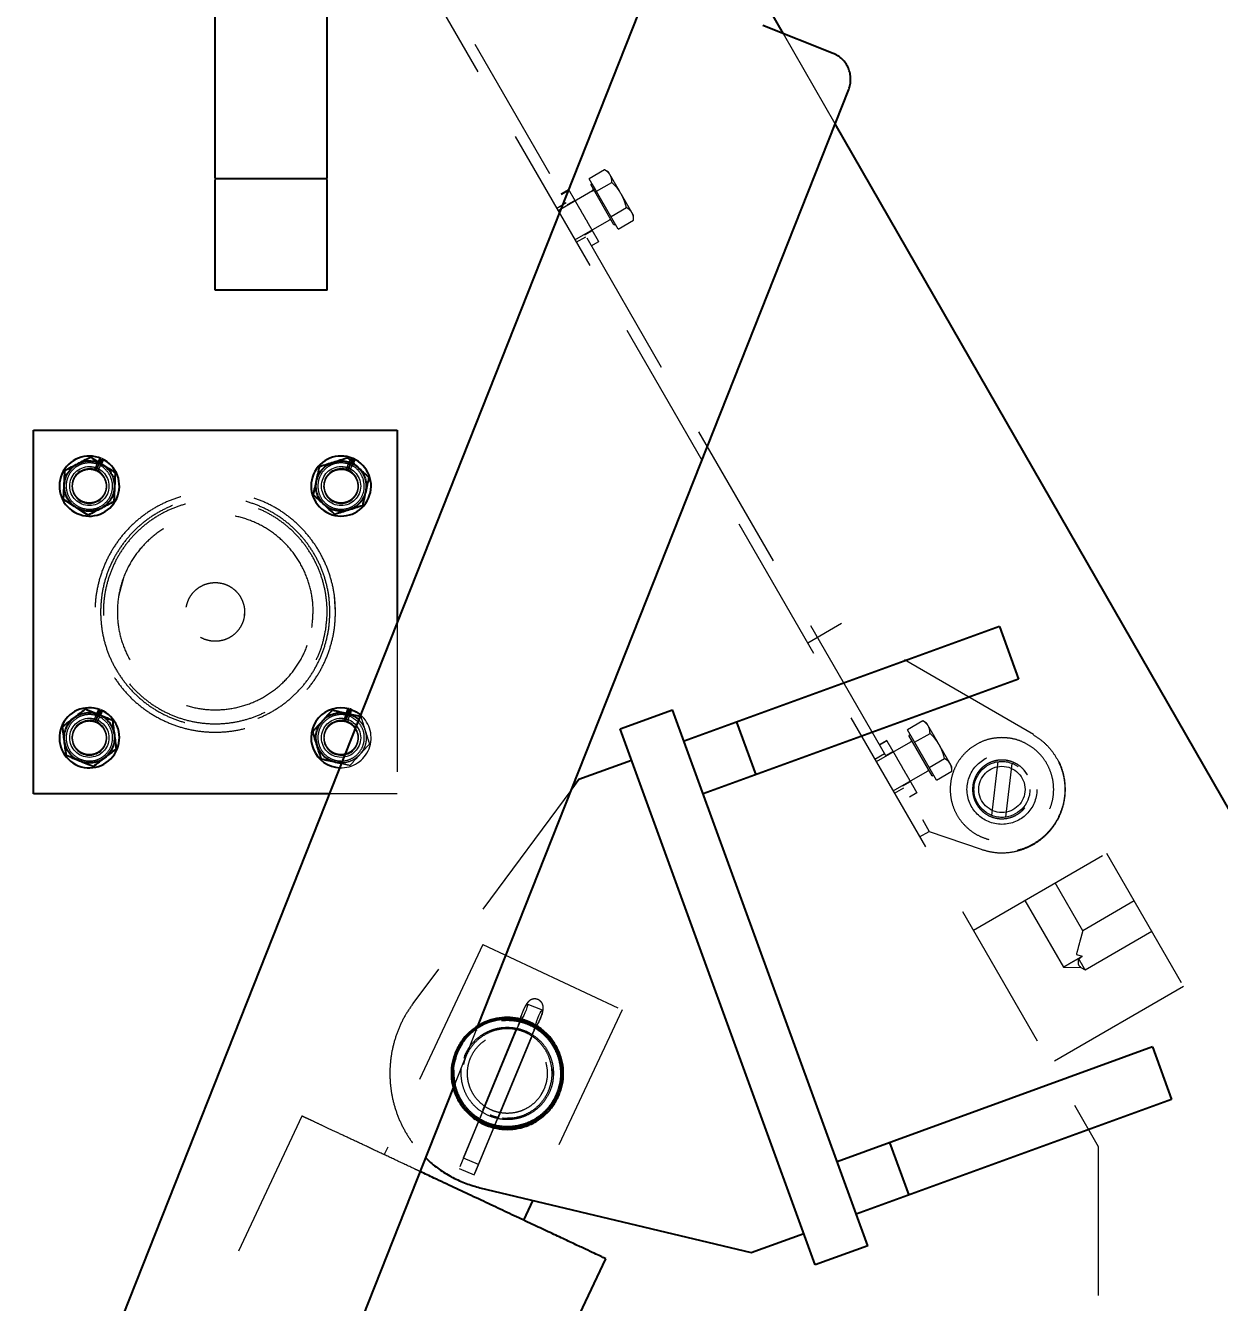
# Model space of a CAD drawing. Header units: millimetres. Extents: x 861 to 27901, y 673 to 17923.
# Drawn here: x 11400 to 11738.5, y 6204.1 to 6566.1 of the extents above; entities that cross this region are included whole.
import ezdxf

# ---------------------------------------------------------------- set-up
doc = ezdxf.new("R2010")
doc.units = ezdxf.units.MM
doc.header["$LTSCALE"] = 33.3
doc.linetypes.add('HIDDEN', pattern=[1.905, 1.27, -0.635])
doc.layers.add('CAPA_1', color=7, linetype='Continuous')
doc.styles.add('SLDTEXTSTYLE0', font='TXT', dxfattribs={"width": 0.75})
doc.dimstyles.new('SLDDIMSTYLE0', dxfattribs={"dimtxt": 66.6, "dimasz": 66.6, "dimexe": 0, "dimexo": 0.0625, "dimgap": 16.65, "dimtad": 2, "dimdec": 0, "dimlfac": 1.261261, "dimrnd": 1e-09, "dimzin": 12, "dimdsep": 46, "dimtxsty": 'SLDTEXTSTYLE0', "dimsah": 1, "dimcen": 0.09, "dimadec": 0, "dimazin": 3, "dimtfac": 1, "dimtdec": 0, "dimtofl": 0, "dimtmove": 0, "dimatfit": 3, "dimfxl": 1, "dimfrac": 2, "dimtolj": 1, "dimtzin": 12, "dimarcsym": 0})

# ---------------------------------------------------------------- blocks, each defined once
blk = doc.blocks.new('_D_13')
at = {"layer": 'CAPA_1', "transparency": 16777216}
for p, q in [((9823.17, 6912.25), (14695.32, 6912.25)), ((14662.02, 6912.25), (14662.02, 5357.98)), ((14240.18, 5357.98), (14695.32, 5357.98))]:
    blk.add_line(p, q, dxfattribs=at)
for points in [[(14662.02, 6912.25), (14651.77, 6845.65), (14672.27, 6845.65)], [(14662.02, 5357.98), (14672.27, 5424.58), (14651.77, 5424.58)]]:
    blk.add_solid(points, dxfattribs=at)
at = {"layer": 'CAPA_1', "transparency": 16777216, "insert": (14576.17, 6036.69), "char_height": 66.6, "attachment_point": 1, "rotation": 90, "style": 'SLDTEXTSTYLE0'}
blk.add_mtext('1960', dxfattribs=at)

msp = doc.modelspace()

# ---------------------------------------------------------------- linework, layer by layer
at = {"color": 1, "linetype": 'HIDDEN', "lineweight": 18}
for p, q in [((11411.95, 6754.41), (11704.14, 6248.31)), ((11463.96, 6670.66), (11656.23, 6337.64)), ((11629.56, 6538.23), (11614.91, 6563.75)), ((11564.19, 6525.18), (11559.83, 6522.66)), ((11565.3, 6524.55), (11564.19, 6525.19)), ((11554.01, 6519.62), (11551.88, 6518.39)), ((11551.92, 6518.32), (11554.02, 6519.59)), ((11554.06, 6519.52), (11551.97, 6518.23)), ((11568.07, 6508.39), (11559.83, 6522.66)), ((11560.66, 6521.23), (11560.25, 6520.99)), ((11566.83, 6509.59), (11560.25, 6520.99)), ((11561.89, 6519.1), (11566.25, 6521.62)), ((11560.75, 6519.17), (11551.01, 6513.55)), ((11551.97, 6518.22), (11554.15, 6519.36)), ((11555.8, 6516.52), (11553.61, 6515.26)), ((11553.63, 6515.23), (11555.8, 6516.52)), ((11555.82, 6516.47), (11553.68, 6515.14)), ((11553.3, 6515.79), (11550.61, 6514.24)), ((11566.01, 6511.96), (11570.37, 6514.48)), ((11572.43, 6510.91), (11572.43, 6512.19)), ((11555.77, 6505.31), (11565.5, 6510.93)), ((11566.83, 6509.59), (11567.24, 6509.83)), ((11568.07, 6508.39), (11572.43, 6510.91)), ((11556.16, 6504.63), (11558.85, 6506.18)), ((11558.55, 6506.71), (11560.73, 6507.97)), ((11560.39, 6503.65), (11562.52, 6504.88)), ((11421.09, 6443.5), (11419.54, 6440.25)), ((11492.37, 6443.53), (11490.86, 6440.26)), ((11419.97, 6440.1), (11420.96, 6442.18)), ((11420.14, 6440.03), (11421.11, 6442.08)), ((11421.49, 6441.84), (11420.54, 6439.83)), ((11491.28, 6440.12), (11492.4, 6442.53)), ((11491.45, 6440.05), (11492.54, 6442.4)), ((11492.89, 6442.08), (11491.85, 6439.85)), ((11416.7, 6430.98), (11418.36, 6430.8)), ((11489.38, 6430.81), (11490.61, 6430.95)), ((11427.8, 6409.5), (11426.41, 6404.24)), ((11487.9, 6399.84), (11487.61, 6404.29)), ((11462.13, 6400.15), (11462.03, 6398.52)), ((11505.35, 6396.8), (11505.35, 6348.3)), ((11631.38, 6396.54), (11621.77, 6390.99)), ((11685.82, 6365.11), (11631.38, 6396.54)), ((11420.76, 6372.25), (11419.59, 6369.51)), ((11491.35, 6372.46), (11490.25, 6369.04)), ((11490.69, 6368.95), (11491.37, 6371.05)), ((11490.87, 6368.9), (11491.55, 6371.01)), ((11418.4, 6369.66), (11420.19, 6369.3)), ((11419.59, 6369.51), (11419.35, 6368.94)), ((11419.78, 6368.81), (11420.65, 6370.84)), ((11419.95, 6368.75), (11420.85, 6370.86)), ((11421.23, 6370.6), (11420.36, 6368.57)), ((11489.76, 6369.66), (11491.32, 6369.35)), ((11491.99, 6370.91), (11491.29, 6368.75)), ((11654.38, 6368.97), (11650.02, 6366.46)), ((11655.48, 6368.34), (11654.37, 6368.98)), ((11658.26, 6352.18), (11650.02, 6366.46)), ((11650.85, 6365.02), (11650.43, 6364.78)), ((11657.01, 6353.38), (11650.43, 6364.78)), ((11652.08, 6362.89), (11656.44, 6365.41)), ((11650.93, 6362.96), (11641.2, 6357.34)), ((11644.19, 6363.41), (11642.07, 6362.18)), ((11644.2, 6363.4), (11642.07, 6362.18)), ((11642.07, 6362.18), (11644.2, 6363.4)), ((11642.08, 6362.16), (11644.23, 6363.35)), ((11645.99, 6360.3), (11643.8, 6359.05)), ((11643.8, 6359.05), (11646, 6360.28)), ((11643.81, 6359.03), (11646.03, 6360.23)), ((11645.98, 6360.31), (11644.49, 6359.45)), ((11417.51, 6359.44), (11419.17, 6359.55)), ((11488.05, 6359.66), (11489.7, 6359.41)), ((11643.55, 6359.61), (11640.8, 6358.03)), ((11656.2, 6355.75), (11660.56, 6358.27)), ((11675.7, 6357.47), (11673.9, 6342.17)), ((11677.76, 6357.41), (11678.16, 6357.35)), ((11677.98, 6341.69), (11679.77, 6356.9)), ((11645.95, 6349.1), (11655.69, 6354.72)), ((11657.01, 6353.38), (11657.43, 6353.62)), ((11658.26, 6352.18), (11662.62, 6354.7)), ((11662.62, 6354.7), (11662.62, 6355.98)), ((11684.04, 6353.7), (11683.09, 6355.02)), ((11554.87, 6349.57), (11509.86, 6288.83)), ((11646.35, 6348.42), (11649.04, 6349.97)), ((11648.73, 6350.5), (11650.92, 6351.76)), ((11505.35, 6348.3), (11486.15, 6348.3)), ((11650.58, 6347.44), (11652.71, 6348.67)), ((11677.97, 6341.6), (11677.98, 6341.69)), ((11653.49, 6336.06), (11656.23, 6337.64)), ((11656.23, 6337.64), (11670.94, 6332.54)), ((11668.75, 6309.62), (11706.51, 6331.42)), ((11706.51, 6331.42), (11728.32, 6293.66)), ((11699.73, 6309.47), (11691.92, 6323)), ((11683.34, 6318.05), (11694.24, 6299.16)), ((11714.32, 6317.9), (11699.73, 6309.47)), ((11700.4, 6298.41), (11719.28, 6309.31)), ((11529.69, 6305.55), (11501.71, 6245.99)), ((11529.69, 6305.55), (11569.16, 6287)), ((11697.92, 6302.7), (11699.6, 6302.25)), ((11698.59, 6301.54), (11699.6, 6302.25)), ((11694.24, 6299.16), (11699.2, 6299.08)), ((11699.2, 6299.08), (11700.4, 6298.41)), ((11728.32, 6293.66), (11690.55, 6271.86)), ((11546.54, 6286.91), (11542.27, 6288.68)), ((11540.42, 6284.9), (11540.36, 6284.67)), ((11569.16, 6287), (11543.81, 6233.04)), ((11521.36, 6264.93), (11528.3, 6282.45)), ((11539.34, 6281.61), (11522.94, 6242.06)), ((11539.32, 6281.62), (11524.13, 6245)), ((11527.81, 6281.23), (11528.07, 6281.39)), ((11539.07, 6281.45), (11529.55, 6258.47)), ((11542.18, 6280.85), (11541.89, 6280.95)), ((11542.66, 6280.56), (11542.18, 6280.85)), ((11543.61, 6279.84), (11527.21, 6240.29)), ((11527.24, 6240.28), (11543.64, 6279.83)), ((11534.16, 6256.56), (11543.69, 6279.54)), ((11522.39, 6274.91), (11521.51, 6272.02)), ((11524.68, 6274.31), (11524.32, 6273.27)), ((11549.67, 6268.7), (11549.58, 6270.33)), ((11547.07, 6264.67), (11546.02, 6262.72)), ((11478.39, 6256.94), (11297.77, 5872.48)), ((11538, 6256.46), (11536.69, 6256.32)), ((11704.14, 6248.31), (11704.14, 6196.09)), ((11524.15, 6244.99), (11524.13, 6245)), ((11528.43, 6243.22), (11524.15, 6244.99)), ((11522.94, 6242.06), (11527.24, 6240.28))]:
    msp.add_line(p, q, dxfattribs=at)
at = {"color": 7, "linetype": 'Continuous', "lineweight": 25}
for p, q in [((11596.3, 6626.54), (11245.93, 5741.55)), ((11453.81, 6538.59), (11453.81, 6590.12)), ((11485.53, 6538.59), (11485.53, 6590.12)), ((11614.91, 6563.75), (11601.8, 6586.58)), ((11628.94, 6558.19), (11609.03, 6566.07)), ((11528.3, 6282.45), (11633.39, 6547.9)), ((11774.13, 6286.46), (11629.56, 6538.23)), ((11453.81, 6522.73), (11485.53, 6522.73)), ((11453.81, 6498.95), (11453.81, 6522.45)), ((11485.53, 6498.95), (11485.53, 6522.45)), ((11485.53, 6491.02), (11453.81, 6491.02)), ((11402.28, 6451.37), (11505.35, 6451.37)), ((11402.28, 6348.3), (11402.28, 6451.37)), ((11505.35, 6451.37), (11505.35, 6396.8)), ((11420.96, 6442.18), (11421.51, 6443.33)), ((11421.11, 6442.08), (11421.68, 6443.26)), ((11422.07, 6443.06), (11421.49, 6441.84)), ((11492.4, 6442.53), (11492.79, 6443.36)), ((11492.54, 6442.4), (11492.96, 6443.29)), ((11493.36, 6443.1), (11492.89, 6442.08)), ((11676.12, 6395.72), (11586.72, 6363.18)), ((11676.12, 6395.72), (11681.54, 6380.82)), ((11681.54, 6380.82), (11592.14, 6348.28)), ((11420.65, 6370.84), (11421.18, 6372.11)), ((11420.85, 6370.86), (11421.36, 6372.04)), ((11421.76, 6371.86), (11421.23, 6370.6)), ((11491.37, 6371.05), (11491.79, 6372.36)), ((11491.55, 6371.01), (11491.96, 6372.3)), ((11492.39, 6372.16), (11491.99, 6370.91)), ((11568.56, 6366.69), (11583.46, 6372.12)), ((11638.78, 6220.13), (11583.46, 6372.12)), ((11601.62, 6368.6), (11607.04, 6353.7)), ((11623.88, 6214.71), (11568.56, 6366.69)), ((11489.61, 6357.05), (11487.94, 6357.19)), ((11489.53, 6356.84), (11487.94, 6357.19)), ((11571.81, 6357.75), (11556.91, 6352.33)), ((11556.91, 6352.33), (11554.87, 6349.57)), ((11486.15, 6348.3), (11402.28, 6348.3)), ((11719.51, 6276.51), (11630.1, 6243.97)), ((11719.51, 6276.51), (11724.93, 6261.61)), ((11304.91, 5718.2), (11521.36, 6264.93)), ((11724.93, 6261.61), (11635.53, 6229.07)), ((11645, 6249.39), (11650.43, 6234.49)), ((11528.86, 6236.62), (11605.72, 6218.22)), ((11543.81, 6233.04), (11541.18, 6227.44)), ((11605.72, 6218.22), (11620.63, 6223.65)), ((11638.78, 6220.13), (11623.88, 6214.71)), ((11340.31, 5739.28), (11564.5, 6216.49))]:
    msp.add_line(p, q, dxfattribs=at)
at = {"color": 7, "linetype": 'Continuous', "lineweight": 25, "flags": 128}
msp.add_lwpolyline([(11492.39, 6372.16), (11493.79, 6371.5), (11495, 6370.65)], dxfattribs=at)
at = {"color": 1, "linetype": 'HIDDEN', "lineweight": 18, "flags": 128}
for points in [[(11540.49, 6285.01), (11540.69, 6285.68), (11540.97, 6286.46), (11541.31, 6287.24), (11541.66, 6287.93), (11541.97, 6288.43), (11542.2, 6288.67), (11542.31, 6288.62), (11542.31, 6288.28), (11542.17, 6287.71), (11541.93, 6286.98), (11541.62, 6286.19), (11541.27, 6285.44), (11540.93, 6284.83)], [(11544.77, 6283.24), (11544.96, 6283.91), (11545.24, 6284.68), (11545.58, 6285.47), (11545.93, 6286.16), (11546.24, 6286.65), (11546.47, 6286.89), (11546.59, 6286.84), (11546.58, 6286.51), (11546.45, 6285.94), (11546.2, 6285.21), (11545.89, 6284.42), (11545.54, 6283.67), (11545.2, 6283.06)]]:
    msp.add_lwpolyline(points, dxfattribs=at)
at = {"color": 1, "linetype": 'HIDDEN', "lineweight": 18}
for centre, radius in [((11418.13, 6435.52), 5.55), ((11489.49, 6435.52), 5.55), ((11418.13, 6364.16), 5.55), ((11489.49, 6364.16), 5.55), ((11676.83, 6349.53), 9.91), ((11676.83, 6349.53), 7.93), ((11676.83, 6349.53), 6.56)]:
    msp.add_circle(centre, radius, dxfattribs=at)
for centre, radius, start, end in [((11560.51, 6519.58), 0.476, 300, 30), ((11565.74, 6510.52), 0.476, 30, 120), ((11418.13, 6435.52), 4.94, 68.1963, 66.0377), ((11489.49, 6435.52), 4.94, 68.7537, 66.595), ((11418.13, 6364.16), 4.94, 70.531, 68.3724), ((11489.49, 6364.16), 4.94, 75.8977, 73.739), ((11489.49, 6364.16), 8.51, 267.2988, 49.6863), ((11650.7, 6363.38), 0.476, 300, 30), ((11655.93, 6354.31), 0.476, 30, 120), ((11517.61, 6290.88), 23.62, 336.8974, 345.6262), ((11561.25, 6272.78), 23.62, 149.3285, 158.0573), ((11521.89, 6289.11), 23.62, 336.8974, 345.6262), ((11565.52, 6271.01), 23.62, 149.3285, 158.0573)]:
    msp.add_arc(centre, radius, start, end, dxfattribs=at)
at = {"color": 7, "linetype": 'Continuous', "lineweight": 25}
for centre, start, end in [((11418.13, 6435.52), 66.6572, 65.4064), ((11489.49, 6435.52), 67.2146, 65.9638), ((11418.13, 6364.16), 68.992, 67.7411), ((11489.49, 6364.16), 74.3586, 267.2988), ((11489.49, 6364.16), 70.1145, 73.1077)]:
    msp.add_arc(centre, 8.51, start, end, dxfattribs=at)
for points in [[(11633.39, 6547.9), (11633.55, 6548.4), (11633.88, 6549.38), (11633.99, 6550.95), (11633.82, 6552.5), (11633.34, 6553.99), (11632.58, 6555.36), (11631.57, 6556.55), (11630.35, 6557.54), (11629.41, 6557.97), (11628.94, 6558.19)], [(11453.81, 6522.73), (11453.81, 6522.79), (11453.81, 6522.91), (11453.81, 6523.85), (11453.81, 6525.32), (11453.81, 6527.3), (11453.81, 6529.72), (11453.81, 6532.48), (11453.81, 6535.47), (11453.81, 6537.55), (11453.81, 6538.59)], [(11485.53, 6522.73), (11485.53, 6522.79), (11485.53, 6522.91), (11485.53, 6523.85), (11485.53, 6525.32), (11485.53, 6527.3), (11485.53, 6529.72), (11485.53, 6532.48), (11485.53, 6535.47), (11485.53, 6537.55), (11485.53, 6538.59)], [(11453.81, 6491.02), (11453.81, 6491.05), (11453.81, 6491.11), (11453.81, 6491.58), (11453.81, 6492.31), (11453.81, 6493.3), (11453.81, 6494.51), (11453.81, 6495.89), (11453.81, 6497.39), (11453.81, 6498.43), (11453.81, 6498.95)], [(11485.53, 6491.02), (11485.53, 6491.05), (11485.53, 6491.11), (11485.53, 6491.58), (11485.53, 6492.31), (11485.53, 6493.3), (11485.53, 6494.51), (11485.53, 6495.89), (11485.53, 6497.39), (11485.53, 6498.43), (11485.53, 6498.95)], [(11411, 6435.83), (11411.08, 6436.45), (11411.23, 6437.69), (11412.06, 6439.39), (11413.25, 6440.86), (11414.31, 6441.52), (11414.84, 6441.85)], [(11414.84, 6441.85), (11415.42, 6442.09), (11416.56, 6442.58), (11418.45, 6442.72), (11420.32, 6442.42), (11421.42, 6441.83), (11421.97, 6441.53)], [(11421.97, 6441.53), (11422.47, 6441.16), (11423.47, 6440.41), (11424.53, 6438.84), (11425.2, 6437.08), (11425.24, 6435.83), (11425.26, 6435.2)], [(11482.52, 6437.06), (11482.71, 6437.66), (11483.07, 6438.86), (11484.18, 6440.39), (11485.61, 6441.63), (11486.77, 6442.09), (11487.35, 6442.32)], [(11487.35, 6442.32), (11487.96, 6442.47), (11489.17, 6442.75), (11491.05, 6442.55), (11492.84, 6441.94), (11493.82, 6441.16), (11494.31, 6440.78)], [(11494.31, 6440.78), (11494.74, 6440.32), (11495.6, 6439.41), (11496.37, 6437.68), (11496.72, 6435.82), (11496.55, 6434.59), (11496.46, 6433.97)], [(11484.67, 6430.26), (11484.24, 6430.71), (11483.39, 6431.63), (11482.62, 6433.35), (11482.26, 6435.21), (11482.44, 6436.45), (11482.52, 6437.06)], [(11414.3, 6429.5), (11413.8, 6429.87), (11412.8, 6430.62), (11411.74, 6432.19), (11411.06, 6433.96), (11411.02, 6435.21), (11411, 6435.83)], [(11425.26, 6435.2), (11425.19, 6434.58), (11425.04, 6433.34), (11424.21, 6431.64), (11423.02, 6430.17), (11421.96, 6429.52), (11421.43, 6429.19)], [(11496.46, 6433.97), (11496.28, 6433.37), (11495.91, 6432.18), (11494.8, 6430.65), (11493.37, 6429.41), (11492.21, 6428.94), (11491.63, 6428.71)], [(11421.43, 6429.19), (11420.85, 6428.94), (11419.7, 6428.45), (11417.82, 6428.32), (11415.95, 6428.61), (11414.85, 6429.2), (11414.3, 6429.5)], [(11491.63, 6428.71), (11491.02, 6428.57), (11489.81, 6428.28), (11487.93, 6428.48), (11486.14, 6429.1), (11485.16, 6429.87), (11484.67, 6430.26)], [(11413.79, 6369.82), (11414.31, 6370.16), (11415.36, 6370.85), (11417.2, 6371.31), (11419.09, 6371.34), (11420.27, 6370.95), (11420.87, 6370.75)], [(11484.23, 6368.98), (11484.69, 6369.41), (11485.6, 6370.26), (11487.33, 6371.03), (11489.18, 6371.39), (11490.42, 6371.21), (11491.04, 6371.13)], [(11411.06, 6363.23), (11411.02, 6363.85), (11410.95, 6365.1), (11411.48, 6366.92), (11412.39, 6368.57), (11413.33, 6369.41), (11413.79, 6369.82)], [(11420.87, 6370.75), (11421.42, 6370.47), (11422.54, 6369.9), (11423.85, 6368.54), (11424.82, 6366.92), (11425.08, 6365.7), (11425.21, 6365.09)], [(11482.68, 6362.02), (11482.54, 6362.62), (11482.26, 6363.84), (11482.45, 6365.72), (11483.07, 6367.51), (11483.84, 6368.49), (11484.23, 6368.98)], [(11425.21, 6365.09), (11425.24, 6364.46), (11425.31, 6363.22), (11424.79, 6361.4), (11423.87, 6359.75), (11422.94, 6358.91), (11422.47, 6358.5)], [(11415.4, 6357.57), (11414.84, 6357.85), (11413.73, 6358.41), (11412.41, 6359.77), (11411.44, 6361.4), (11411.19, 6362.62), (11411.06, 6363.23)], [(11487.94, 6357.19), (11487.34, 6357.37), (11486.15, 6357.74), (11484.62, 6358.85), (11483.38, 6360.28), (11482.92, 6361.44), (11482.68, 6362.02)], [(11422.47, 6358.5), (11421.95, 6358.15), (11420.91, 6357.47), (11419.07, 6357.01), (11417.18, 6356.98), (11415.99, 6357.37), (11415.4, 6357.57)], [(11521.97, 6275.08), (11522.42, 6276.02), (11523.33, 6277.89), (11525.34, 6280.29), (11527.75, 6282.28), (11530.52, 6283.75), (11533.51, 6284.66), (11536.62, 6284.97), (11539.74, 6284.66), (11542.73, 6283.75), (11545.49, 6282.27), (11547.91, 6280.29), (11549.89, 6277.87), (11551.36, 6275.11), (11552.27, 6272.11), (11552.58, 6269), (11552.27, 6265.89), (11551.36, 6262.89), (11549.88, 6260.13), (11547.9, 6257.72), (11545.48, 6255.73), (11542.72, 6254.26), (11539.72, 6253.35), (11536.61, 6253.05), (11533.5, 6253.35), (11530.5, 6254.26), (11527.74, 6255.74), (11525.33, 6257.73), (11523.34, 6260.15), (11521.87, 6262.9), (11520.96, 6265.9), (11520.66, 6269.01), (11520.94, 6272.14), (11521.63, 6274.1), (11521.97, 6275.08)], [(11522.39, 6274.91), (11522.83, 6275.81), (11523.71, 6277.63), (11525.67, 6279.97), (11528.01, 6281.9), (11530.69, 6283.33), (11533.6, 6284.21), (11536.62, 6284.51), (11539.65, 6284.21), (11542.55, 6283.32), (11545.23, 6281.89), (11547.58, 6279.96), (11549.51, 6277.61), (11550.94, 6274.93), (11551.82, 6272.02), (11552.12, 6269), (11551.82, 6265.98), (11550.93, 6263.07), (11549.5, 6260.39), (11547.57, 6258.04), (11545.22, 6256.12), (11542.54, 6254.69), (11539.63, 6253.8), (11536.61, 6253.51), (11533.59, 6253.81), (11530.68, 6254.69), (11528, 6256.12), (11525.65, 6258.05), (11523.73, 6260.4), (11522.3, 6263.08), (11521.41, 6265.99), (11521.12, 6269.01), (11521.39, 6272.05), (11522.06, 6273.95), (11522.39, 6274.91)]]:
    msp.add_open_spline(points, degree=3, dxfattribs=at)
at = {"color": 1, "linetype": 'HIDDEN', "lineweight": 18}
for points, knots in [([(11565.77, 6523.72), (11565.58, 6523.99), (11565.18, 6524.57), (11564.53, 6524.97), (11564.19, 6525.18)], [0, 0, 0, 0, 0.4763129, 1, 1, 1, 1]), ([(11566.25, 6521.62), (11566.24, 6522.02), (11566.21, 6522.78), (11565.92, 6523.42), (11565.77, 6523.72)], [0, 0, 0, 0, 0.523687, 1, 1, 1, 1]), ([(11562.5, 6504.91), (11562.5, 6504.9), (11562.52, 6504.87), (11562.39, 6505.1), (11562.1, 6505.6), (11561.66, 6506.36), (11561.09, 6507.34), (11560.42, 6508.51), (11559.67, 6509.81), (11558.86, 6511.21), (11558.03, 6512.65), (11557.21, 6514.07), (11556.43, 6515.42), (11555.72, 6516.65), (11555.1, 6517.72), (11554.61, 6518.58), (11554.24, 6519.22), (11554.12, 6519.42), (11554.06, 6519.52)], [0, 0, 0, 0, 0.024309, 0.089356, 0.154402, 0.219448, 0.284494, 0.34954, 0.414586, 0.479632, 0.544678, 0.609724, 0.67477, 0.739816, 0.804862, 0.869908, 0.934954, 1, 1, 1, 1]), ([(11561.75, 6519.34), (11561.71, 6519.41), (11561.3, 6520.11), (11560.82, 6520.94), (11560.71, 6521.13), (11560.66, 6521.23)], [0, 0, 0, 0, 0.056554, 0.528277, 1, 1, 1, 1]), ([(11561.39, 6519.01), (11561.29, 6519.18), (11560.98, 6519.72), (11560.94, 6519.78), (11560.92, 6519.82)], [0, 0, 0, 0, 0.321452, 1, 1, 1, 1]), ([(11568.86, 6518.37), (11568.51, 6518.93), (11567.75, 6520.11), (11566.77, 6521.1), (11566.25, 6521.62)], [0, 0, 0, 0, 0.476313, 1, 1, 1, 1]), ([(11570.37, 6514.48), (11570.18, 6515.19), (11569.81, 6516.54), (11569.17, 6517.78), (11568.86, 6518.37)], [0, 0, 0, 0, 0.523687, 1, 1, 1, 1]), ([(11571.95, 6513.02), (11571.76, 6513.29), (11571.36, 6513.86), (11570.71, 6514.27), (11570.37, 6514.48)], [0, 0, 0, 0, 0.476313, 1, 1, 1, 1]), ([(11572.43, 6510.91), (11572.42, 6511.31), (11572.39, 6512.08), (11572.09, 6512.71), (11571.95, 6513.02)], [0, 0, 0, 0, 0.523687, 1, 1, 1, 1]), ([(11418.4, 6441.01), (11419.05, 6440.96), (11420.05, 6440.89), (11420.84, 6440.28), (11421.12, 6440.07)], [0, 0, 0, 0, 0.6462642, 1, 1, 1, 1]), ([(11489.76, 6441.01), (11490.41, 6440.97), (11491.38, 6440.89), (11492.15, 6440.31), (11492.41, 6440.12)], [0, 0, 0, 0, 0.665371, 1, 1, 1, 1]), ([(11494.45, 6369.26), (11494.83, 6368.86), (11495.64, 6368), (11496.07, 6366.89), (11496.3, 6366.3)], [0, 0, 0, 0, 0.470768, 1, 1, 1, 1]), ([(11495.06, 6370.23), (11495.27, 6369.56), (11495.68, 6368.27), (11496.1, 6366.94), (11496.3, 6366.3)], [0, 0, 0, 0, 0.523687, 1, 1, 1, 1]), ([(11655.96, 6367.51), (11655.77, 6367.78), (11655.37, 6368.36), (11654.72, 6368.76), (11654.38, 6368.97)], [0, 0, 0, 0, 0.476313, 1, 1, 1, 1]), ([(11656.44, 6365.41), (11656.43, 6365.81), (11656.4, 6366.57), (11656.1, 6367.21), (11655.96, 6367.51)], [0, 0, 0, 0, 0.523687, 1, 1, 1, 1]), ([(11496.3, 6366.3), (11496.5, 6365.67), (11496.92, 6364.34), (11497.32, 6363.05), (11497.53, 6362.37)], [0, 0, 0, 0, 0.4763129, 1, 1, 1, 1]), ([(11659.05, 6362.16), (11658.69, 6362.72), (11657.94, 6363.9), (11656.96, 6364.89), (11656.44, 6365.41)], [0, 0, 0, 0, 0.476313, 1, 1, 1, 1]), ([(11497.53, 6362.37), (11497.06, 6361.85), (11496.14, 6360.86), (11495.2, 6359.83), (11494.75, 6359.34)], [0, 0, 0, 0, 0.523687, 1, 1, 1, 1]), ([(11652.69, 6348.7), (11652.69, 6348.69), (11652.7, 6348.67), (11652.56, 6348.92), (11652.26, 6349.44), (11651.81, 6350.22), (11651.23, 6351.22), (11650.55, 6352.4), (11649.79, 6353.71), (11648.98, 6355.11), (11648.15, 6356.55), (11647.34, 6357.97), (11646.56, 6359.31), (11645.85, 6360.53), (11645.25, 6361.59), (11644.76, 6362.43), (11644.41, 6363.03), (11644.22, 6363.37), (11644.21, 6363.38), (11644.21, 6363.38)], [0, 0, 0, 0, 0.027925, 0.089687, 0.151448, 0.213209, 0.274971, 0.336732, 0.398493, 0.460255, 0.522016, 0.583777, 0.645539, 0.7073, 0.769062, 0.830823, 0.892584, 0.954346, 1, 1, 1, 1]), ([(11660.56, 6358.27), (11660.37, 6358.98), (11660, 6360.33), (11659.36, 6361.57), (11659.05, 6362.16)], [0, 0, 0, 0, 0.523687, 1, 1, 1, 1]), ([(11491.96, 6356.3), (11491.28, 6356.45), (11490.47, 6356.63), (11489.65, 6356.82), (11489.53, 6356.84)], [0, 0, 0, 0, 0.858192, 1, 1, 1, 1]), ([(11494.75, 6359.34), (11494.29, 6358.91), (11493.38, 6358.05), (11491.65, 6357.31), (11490.35, 6356.97), (11489.67, 6357.04), (11489.61, 6357.05)], [0, 0, 0, 0, 0.3223974, 0.6447948, 0.9671922, 1, 1, 1, 1]), ([(11494.75, 6359.34), (11494.3, 6358.85), (11493.36, 6357.82), (11492.44, 6356.82), (11491.96, 6356.3)], [0, 0, 0, 0, 0.476313, 1, 1, 1, 1]), ([(11662.14, 6356.81), (11661.95, 6357.08), (11661.55, 6357.65), (11660.9, 6358.06), (11660.56, 6358.27)], [0, 0, 0, 0, 0.476313, 1, 1, 1, 1]), ([(11662.62, 6354.7), (11662.61, 6355.1), (11662.58, 6355.87), (11662.28, 6356.5), (11662.14, 6356.81)], [0, 0, 0, 0, 0.523687, 1, 1, 1, 1]), ([(11699.73, 6309.47), (11699.73, 6309.45), (11699.71, 6309.39), (11699.6, 6308.98), (11699.43, 6308.35), (11699.12, 6307.18), (11698.6, 6305.27), (11698.15, 6303.58), (11697.92, 6302.7)], [0, 0, 0, 0, 0.102782, 0.210665, 0.321948, 0.446426, 0.712948, 1, 1, 1, 1]), ([(11699.2, 6299.08), (11699.19, 6299.09), (11699.16, 6299.1), (11699.08, 6299.17), (11698.95, 6299.28), (11698.71, 6299.53), (11698.42, 6300.23), (11698.52, 6301.02), (11698.59, 6301.54)], [0, 0, 0, 0, 0.064002, 0.118744, 0.130882, 0.26748, 0.518208, 1, 1, 1, 1]), ([(11509.86, 6288.83), (11509.09, 6287.7), (11507.53, 6285.44), (11505.76, 6281.73), (11504.42, 6277.84), (11503.58, 6273.81), (11503.24, 6269.71), (11503.41, 6265.59), (11504.08, 6261.53), (11505.25, 6257.59), (11506.89, 6253.81), (11508.99, 6250.28), (11511.2, 6247.34), (11512.85, 6245.75), (11513.51, 6245.1)], [0, 0, 0, 0, 0.0856579, 0.1713158, 0.2569737, 0.3426316, 0.4282896, 0.5139475, 0.5996054, 0.6852633, 0.7709212, 0.8565791, 0.942237, 1, 1, 1, 1]), ([(11545.05, 6282.72), (11545.07, 6282.74), (11545.22, 6282.96), (11545.48, 6283.47), (11545.87, 6284.27), (11546.21, 6285.12), (11546.5, 6285.95), (11546.71, 6286.71), (11546.81, 6287.36), (11546.8, 6288.03), (11546.63, 6288.65), (11546.31, 6289.22), (11545.81, 6289.71), (11545.15, 6290.05), (11544.44, 6290.17), (11543.8, 6290.09), (11543.26, 6289.88), (11542.83, 6289.6), (11542.48, 6289.26), (11542.14, 6288.84), (11541.81, 6288.31), (11541.43, 6287.59), (11541.06, 6286.78), (11540.74, 6285.94), (11540.49, 6285.22), (11540.4, 6284.83), (11540.37, 6284.67)], [0, 0, 0, 0, 0.0060588, 0.0567495, 0.1094185, 0.1591476, 0.209158, 0.2617809, 0.3166075, 0.35644, 0.3909168, 0.4279705, 0.468227, 0.5099405, 0.5520398, 0.5879691, 0.6202575, 0.6504498, 0.6807102, 0.7152465, 0.765548, 0.8149414, 0.8662783, 0.9158694, 0.9661794, 1, 1, 1, 1]), ([(11540.35, 6284.66), (11540.33, 6284.56), (11540.26, 6284.26), (11540.07, 6283.64), (11539.78, 6282.81), (11539.52, 6282.11), (11539.35, 6281.71), (11539.32, 6281.62)], [0, 0, 0, 0, 0.140913, 0.389169, 0.651123, 0.922729, 1, 1, 1, 1]), ([(11524.53, 6274.02), (11524.85, 6274.7), (11525.5, 6276.05), (11526.88, 6277.84), (11528.53, 6279.37), (11530.42, 6280.6), (11532.5, 6281.49), (11534.69, 6282.01), (11536.94, 6282.15), (11539.18, 6281.9), (11541.35, 6281.27), (11543.38, 6280.28), (11545.2, 6278.96), (11546.78, 6277.35), (11548.06, 6275.49), (11548.99, 6273.43), (11549.59, 6271.25), (11549.66, 6269.76), (11549.7, 6269.01)], [0, 0, 0, 0, 0.0625, 0.125, 0.1875, 0.25, 0.3125, 0.375, 0.4375, 0.5, 0.5625, 0.625, 0.6875, 0.75, 0.8125, 0.875, 0.9375, 1, 1, 1, 1]), ([(11541.48, 6280.72), (11541.17, 6280.84), (11540.56, 6281.08), (11539.76, 6281.3), (11539.19, 6281.43), (11539.11, 6281.44), (11539.07, 6281.45)], [0, 0, 0, 0, 0.249896, 0.500002, 0.750111, 1, 1, 1, 1]), ([(11543.64, 6279.83), (11543.71, 6279.99), (11543.91, 6280.47), (11544.26, 6281.23), (11544.64, 6282), (11544.91, 6282.47), (11545.03, 6282.67), (11545.06, 6282.71)], [0, 0, 0, 0, 0.14444, 0.420052, 0.692846, 0.931215, 1, 1, 1, 1]), ([(11549.7, 6269.01), (11549.64, 6268.04), (11549.51, 6266.12), (11548.53, 6263.37), (11547.02, 6260.89), (11544.98, 6258.81), (11542.55, 6257.22), (11539.82, 6256.21), (11536.94, 6255.82), (11534.04, 6256.07), (11531.27, 6256.95), (11528.76, 6258.41), (11526.63, 6260.39), (11524.98, 6262.79), (11523.9, 6265.49), (11523.45, 6268.36), (11523.6, 6271.28), (11524.22, 6273.1), (11524.53, 6274.02)], [0, 0, 0, 0, 0.0625, 0.125, 0.1875, 0.25, 0.3125, 0.375, 0.4375, 0.5, 0.5625, 0.625, 0.6875, 0.75, 0.8125, 0.875, 0.9375, 1, 1, 1, 1]), ([(11550.56, 6263.34), (11550.27, 6262.63), (11549.92, 6261.78), (11549.38, 6261.05), (11549.3, 6260.93)], [0, 0, 0, 0, 0.836909, 1, 1, 1, 1]), ([(11511.95, 6241.17), (11511.4, 6241.43), (11509, 6242.56), (11504.93, 6244.47), (11499.85, 6246.86), (11495.16, 6249.06), (11490.91, 6251.06), (11487.19, 6252.81), (11484.05, 6254.28), (11481.55, 6255.46), (11479.75, 6256.3), (11478.6, 6256.84), (11478.46, 6256.91), (11478.39, 6256.94)], [0, 0, 0, 0, 0.029037, 0.126133, 0.22323, 0.320326, 0.417422, 0.514518, 0.611615, 0.708711, 0.805807, 0.902904, 1, 1, 1, 1]), ([(11531.76, 6257.29), (11532.06, 6257.17), (11532.68, 6256.93), (11533.47, 6256.71), (11534.05, 6256.58), (11534.12, 6256.57), (11534.16, 6256.56)], [0, 0, 0, 0, 0.249896, 0.500002, 0.750111, 1, 1, 1, 1])]:
    msp.add_open_spline(points, degree=3, knots=knots, dxfattribs=at)
for points in [[(11565.77, 6523.72), (11565.64, 6523.96), (11565.36, 6524.44), (11565.32, 6524.51), (11565.3, 6524.55)], [(11568.86, 6518.37), (11568.55, 6518.91), (11567.93, 6519.99), (11567.06, 6521.49), (11566.3, 6522.8), (11565.95, 6523.41), (11565.77, 6523.72)], [(11571.95, 6513.02), (11571.78, 6513.32), (11571.43, 6513.93), (11570.67, 6515.25), (11569.8, 6516.75), (11569.18, 6517.83), (11568.86, 6518.37)], [(11572.43, 6512.19), (11572.41, 6512.22), (11572.37, 6512.3), (11572.09, 6512.78), (11571.95, 6513.02)], [(11423.97, 6438.55), (11424.28, 6437.74), (11424.9, 6436.12), (11424.56, 6433.48), (11423.31, 6431.18), (11421.25, 6429.53), (11418.72, 6428.79), (11416.1, 6429.08), (11413.79, 6430.35), (11412.14, 6432.4), (11411.41, 6434.93), (11411.69, 6437.55), (11412.96, 6439.86), (11415.02, 6441.51), (11417.55, 6442.24), (11420.16, 6441.95), (11422.52, 6440.71), (11423.49, 6439.27), (11423.97, 6438.55)], [(11415.94, 6439.74), (11416.52, 6439.96), (11417.7, 6440.41), (11419.6, 6440.16), (11421.3, 6439.27), (11422, 6438.23), (11422.35, 6437.71)], [(11495.77, 6437.49), (11495.93, 6436.64), (11496.26, 6434.94), (11495.47, 6432.39), (11493.83, 6430.34), (11491.52, 6429.08), (11488.9, 6428.79), (11486.37, 6429.53), (11484.32, 6431.18), (11483.05, 6433.49), (11482.76, 6436.11), (11483.5, 6438.64), (11485.15, 6440.69), (11487.46, 6441.96), (11490.08, 6442.24), (11492.6, 6441.5), (11494.71, 6439.87), (11495.41, 6438.28), (11495.77, 6437.49)], [(11494.03, 6436.95), (11494.13, 6436.49), (11494.33, 6435.57), (11494.12, 6434.16), (11493.53, 6432.88), (11492.59, 6431.82), (11491.38, 6431.08), (11490.01, 6430.72), (11488.6, 6430.77), (11487.26, 6431.24), (11486.11, 6432.07), (11485.26, 6433.2), (11484.77, 6434.53), (11484.68, 6435.94), (11485.01, 6437.32), (11485.73, 6438.53), (11486.76, 6439.52), (11487.63, 6439.88), (11488.06, 6440.05)], [(11488.06, 6440.05), (11488.68, 6440.17), (11489.91, 6440.41), (11491.74, 6439.83), (11493.26, 6438.66), (11493.77, 6437.52), (11494.03, 6436.95)], [(11422.35, 6437.71), (11422.53, 6437.28), (11422.89, 6436.41), (11422.93, 6434.99), (11422.57, 6433.62), (11421.83, 6432.41), (11420.77, 6431.47), (11419.48, 6430.88), (11418.08, 6430.69), (11416.68, 6430.91), (11415.41, 6431.53), (11414.37, 6432.5), (11413.65, 6433.72), (11413.33, 6435.1), (11413.41, 6436.51), (11413.9, 6437.84), (11414.75, 6438.98), (11415.54, 6439.49), (11415.94, 6439.74)], [(11487.9, 6399.84), (11487.85, 6398.35), (11487.74, 6395.38), (11486.83, 6390.99), (11485.4, 6386.75), (11483.42, 6382.74), (11480.94, 6379.02), (11477.99, 6375.66), (11474.63, 6372.71), (11470.91, 6370.23), (11466.9, 6368.25), (11462.66, 6366.81), (11458.27, 6365.94), (11453.81, 6365.65), (11449.35, 6365.94), (11444.96, 6366.81), (11440.73, 6368.25), (11436.72, 6370.23), (11433, 6372.71), (11429.64, 6375.66), (11426.69, 6379.02), (11424.2, 6382.74), (11422.22, 6386.75), (11420.79, 6390.99), (11419.91, 6395.38), (11419.62, 6399.84), (11419.91, 6404.3), (11420.79, 6408.69), (11422.22, 6412.92), (11424.2, 6416.93), (11426.69, 6420.65), (11429.64, 6424.01), (11433, 6426.96), (11436.72, 6429.45), (11440.73, 6431.43), (11444.96, 6432.86), (11449.35, 6433.74), (11453.81, 6434.03), (11458.27, 6433.74), (11462.66, 6432.86), (11466.9, 6431.43), (11470.91, 6429.45), (11474.63, 6426.96), (11477.99, 6424.01), (11480.94, 6420.65), (11483.42, 6416.93), (11485.4, 6412.92), (11486.83, 6408.69), (11487.74, 6404.3), (11487.85, 6401.33), (11487.9, 6399.84)], [(11486.32, 6399.84), (11486.27, 6401.26), (11486.16, 6404.09), (11485.29, 6408.28), (11483.93, 6412.31), (11482.04, 6416.14), (11479.68, 6419.68), (11476.86, 6422.89), (11473.66, 6425.7), (11470.11, 6428.07), (11466.29, 6429.96), (11462.25, 6431.33), (11458.07, 6432.16), (11453.81, 6432.44), (11449.56, 6432.16), (11445.37, 6431.33), (11441.34, 6429.96), (11437.51, 6428.07), (11433.97, 6425.7), (11430.76, 6422.89), (11427.95, 6419.68), (11425.58, 6416.14), (11423.69, 6412.31), (11422.33, 6408.28), (11421.47, 6404.09), (11421.36, 6401.26), (11421.3, 6399.84)], [(11485.12, 6394.81), (11484.85, 6393.45), (11484.31, 6390.74), (11482.83, 6386.84), (11480.9, 6383.16), (11478.49, 6379.77), (11475.66, 6376.72), (11472.45, 6374.07), (11468.93, 6371.85), (11465.15, 6370.12), (11461.17, 6368.9), (11457.07, 6368.2), (11452.91, 6368.05), (11448.77, 6368.44), (11444.71, 6369.36), (11440.81, 6370.81), (11437.14, 6372.76), (11433.74, 6375.16), (11430.69, 6377.99), (11428.04, 6381.2), (11425.83, 6384.72), (11424.09, 6388.5), (11422.87, 6392.48), (11422.17, 6396.58), (11422.02, 6400.74), (11422.41, 6404.88), (11423.34, 6408.94), (11424.78, 6412.84), (11426.73, 6416.51), (11429.14, 6419.91), (11431.97, 6422.96), (11435.17, 6425.61), (11438.7, 6427.82), (11442.48, 6429.55), (11446.45, 6430.78), (11450.56, 6431.48), (11454.71, 6431.63), (11458.85, 6431.24), (11462.91, 6430.31), (11466.81, 6428.87), (11470.49, 6426.92), (11473.88, 6424.51), (11476.93, 6421.68), (11479.58, 6418.48), (11481.8, 6414.95), (11483.53, 6411.17), (11484.76, 6407.2), (11485.44, 6403.1), (11485.63, 6398.93), (11485.29, 6396.18), (11485.12, 6394.81)], [(11481.21, 6395.44), (11480.82, 6393.66), (11480.04, 6390.11), (11477.58, 6385.2), (11474.28, 6380.84), (11470.18, 6377.21), (11465.45, 6374.45), (11460.27, 6372.67), (11454.85, 6371.93), (11449.38, 6372.26), (11444.09, 6373.66), (11439.17, 6376.06), (11434.81, 6379.37), (11431.18, 6383.47), (11428.42, 6388.2), (11426.64, 6393.38), (11425.9, 6398.8), (11426.24, 6404.27), (11427.63, 6409.56), (11430.03, 6414.48), (11433.34, 6418.84), (11437.44, 6422.47), (11442.17, 6425.23), (11447.35, 6427.01), (11452.78, 6427.75), (11458.24, 6427.41), (11463.53, 6426.02), (11468.46, 6423.62), (11472.81, 6420.31), (11476.44, 6416.21), (11479.2, 6411.48), (11480.97, 6406.3), (11481.77, 6400.87), (11481.4, 6397.25), (11481.21, 6395.44)], [(11445.59, 6401.16), (11445.54, 6400.62), (11445.42, 6399.53), (11445.66, 6397.9), (11446.19, 6396.35), (11447.02, 6394.93), (11448.11, 6393.7), (11449.42, 6392.7), (11450.89, 6391.98), (11452.48, 6391.57), (11454.12, 6391.47), (11455.75, 6391.69), (11457.3, 6392.22), (11458.72, 6393.05), (11459.95, 6394.14), (11460.95, 6395.44), (11461.67, 6396.92), (11462.08, 6398.51), (11462.18, 6400.15), (11461.96, 6401.78), (11461.43, 6403.33), (11460.6, 6404.75), (11459.51, 6405.98), (11458.2, 6406.97), (11456.73, 6407.69), (11455.14, 6408.11), (11453.5, 6408.21), (11451.87, 6407.99), (11450.32, 6407.45), (11448.9, 6406.63), (11447.67, 6405.54), (11446.68, 6404.23), (11445.94, 6402.76), (11445.71, 6401.69), (11445.59, 6401.16)], [(11421.3, 6399.84), (11421.36, 6398.42), (11421.47, 6395.58), (11422.33, 6391.4), (11423.69, 6387.36), (11425.58, 6383.54), (11427.95, 6379.99), (11430.76, 6376.79), (11433.97, 6373.97), (11437.51, 6371.61), (11441.34, 6369.72), (11445.37, 6368.35), (11449.56, 6367.52), (11453.81, 6367.24), (11458.07, 6367.52), (11462.25, 6368.35), (11466.29, 6369.72), (11470.11, 6371.61), (11473.66, 6373.97), (11476.86, 6376.79), (11479.68, 6379.99), (11482.04, 6383.54), (11483.93, 6387.36), (11485.29, 6391.4), (11486.16, 6395.58), (11486.27, 6398.42), (11486.32, 6399.84)], [(11423.36, 6368.16), (11423.8, 6367.42), (11424.69, 6365.93), (11424.82, 6363.27), (11423.98, 6360.78), (11422.24, 6358.8), (11419.88, 6357.64), (11417.25, 6357.47), (11414.75, 6358.31), (11412.77, 6360.05), (11411.61, 6362.41), (11411.44, 6365.04), (11412.29, 6367.54), (11414.02, 6369.52), (11416.39, 6370.68), (11419.01, 6370.85), (11421.55, 6370.03), (11422.75, 6368.79), (11423.36, 6368.16)], [(11421.91, 6367.05), (11422.16, 6366.66), (11422.67, 6365.87), (11422.95, 6364.47), (11422.83, 6363.06), (11422.31, 6361.74), (11421.43, 6360.64), (11420.27, 6359.83), (11418.92, 6359.4), (11417.5, 6359.37), (11416.14, 6359.76), (11414.95, 6360.53), (11414.03, 6361.61), (11413.47, 6362.91), (11413.31, 6364.32), (11413.57, 6365.71), (11414.2, 6366.99), (11414.89, 6367.62), (11415.24, 6367.93)], [(11415.24, 6367.93), (11415.78, 6368.26), (11416.85, 6368.9), (11418.77, 6368.99), (11420.6, 6368.41), (11421.47, 6367.51), (11421.91, 6367.05)], [(11493.94, 6369.01), (11494.51, 6368.35), (11495.64, 6367.04), (11496.23, 6364.44), (11495.84, 6361.85), (11494.47, 6359.6), (11492.34, 6358.04), (11489.78, 6357.41), (11487.18, 6357.82), (11484.93, 6359.18), (11483.37, 6361.31), (11482.74, 6363.87), (11483.15, 6366.47), (11484.51, 6368.72), (11486.64, 6370.28), (11489.19, 6370.9), (11491.83, 6370.54), (11493.24, 6369.52), (11493.94, 6369.01)], [(11492.71, 6367.67), (11493.02, 6367.32), (11493.66, 6366.63), (11494.18, 6365.3), (11494.31, 6363.9), (11494.02, 6362.51), (11493.35, 6361.26), (11492.34, 6360.27), (11491.09, 6359.61), (11489.7, 6359.34), (11488.29, 6359.48), (11486.98, 6360.03), (11485.9, 6360.94), (11485.12, 6362.12), (11484.71, 6363.48), (11484.72, 6364.89), (11485.13, 6366.26), (11485.7, 6367), (11485.98, 6367.37)], [(11485.98, 6367.37), (11486.46, 6367.79), (11487.41, 6368.61), (11489.28, 6369.02), (11491.18, 6368.77), (11492.2, 6368.03), (11492.71, 6367.67)], [(11655.96, 6367.51), (11655.82, 6367.75), (11655.55, 6368.23), (11655.51, 6368.3), (11655.48, 6368.34)], [(11659.05, 6362.16), (11658.74, 6362.7), (11658.12, 6363.78), (11657.25, 6365.28), (11656.49, 6366.59), (11656.14, 6367.2), (11655.96, 6367.51)], [(11496.3, 6366.3), (11496.44, 6365.69), (11496.72, 6364.48), (11496.53, 6362.6), (11495.91, 6360.81), (11495.14, 6359.83), (11494.75, 6359.34)], [(11676.83, 6364.2), (11677.79, 6364.15), (11679.71, 6364.04), (11682.48, 6363.17), (11685.03, 6361.81), (11687.27, 6359.97), (11689.11, 6357.74), (11690.47, 6355.18), (11691.31, 6352.41), (11691.59, 6349.53), (11691.31, 6346.65), (11690.47, 6343.89), (11689.11, 6341.33), (11687.27, 6339.1), (11685.03, 6337.26), (11682.48, 6335.9), (11679.71, 6335.06), (11676.83, 6334.77), (11673.95, 6335.06), (11671.18, 6335.9), (11668.63, 6337.26), (11666.39, 6339.1), (11664.56, 6341.33), (11663.19, 6343.89), (11662.35, 6346.65), (11662.07, 6349.53), (11662.35, 6352.41), (11663.19, 6355.18), (11664.56, 6357.74), (11666.39, 6359.97), (11668.63, 6361.81), (11671.18, 6363.17), (11673.95, 6364.04), (11675.87, 6364.15), (11676.83, 6364.2)], [(11670.94, 6332.54), (11672.01, 6332.24), (11674.14, 6331.63), (11677.47, 6331.47), (11680.77, 6331.88), (11683.95, 6332.91), (11686.87, 6334.5), (11689.46, 6336.59), (11691.62, 6339.13), (11693.28, 6342.02), (11694.38, 6345.16), (11694.88, 6348.46), (11694.77, 6351.79), (11694.06, 6355.04), (11692.76, 6358.11), (11690.91, 6360.88), (11688.61, 6363.3), (11686.75, 6364.5), (11685.82, 6365.11)], [(11685.79, 6364.96), (11686.7, 6364.37), (11688.53, 6363.17), (11690.81, 6360.77), (11692.63, 6358.04), (11693.92, 6355.01), (11694.63, 6351.79), (11694.74, 6348.5), (11694.25, 6345.25), (11693.17, 6342.14), (11691.55, 6339.27), (11689.42, 6336.76), (11686.88, 6334.67), (11683.99, 6333.09), (11680.87, 6332.05), (11677.61, 6331.62), (11674.31, 6331.75), (11672.2, 6332.33), (11671.14, 6332.63)], [(11662.14, 6356.81), (11661.97, 6357.11), (11661.61, 6357.72), (11660.85, 6359.04), (11659.99, 6360.54), (11659.36, 6361.62), (11659.05, 6362.16)], [(11662.62, 6355.98), (11662.6, 6356.01), (11662.56, 6356.09), (11662.28, 6356.57), (11662.14, 6356.81)], [(11684.04, 6353.7), (11684.29, 6353.21), (11684.78, 6352.24), (11685.14, 6350.63), (11685.19, 6348.99), (11684.92, 6347.37), (11684.35, 6345.83), (11683.48, 6344.43), (11682.36, 6343.24), (11681.02, 6342.28), (11679.52, 6341.6), (11677.93, 6341.23), (11676.28, 6341.17), (11674.66, 6341.44), (11673.13, 6342.02), (11671.73, 6342.89), (11670.53, 6344.01), (11669.58, 6345.35), (11668.9, 6346.84), (11668.52, 6348.44), (11668.47, 6350.08), (11668.74, 6351.7), (11669.32, 6353.24), (11670.18, 6354.64), (11671.31, 6355.83), (11672.64, 6356.79), (11674.14, 6357.47), (11675.74, 6357.84), (11677.38, 6357.9), (11679, 6357.63), (11680.54, 6357.05), (11681.93, 6356.18), (11683.14, 6355.07), (11683.74, 6354.15), (11684.04, 6353.7)], [(11694.24, 6299.16), (11694.26, 6299.18), (11694.31, 6299.2), (11694.65, 6299.4), (11695.17, 6299.7), (11695.88, 6300.11), (11696.72, 6300.59), (11697.65, 6301.13), (11698.63, 6301.7), (11699.28, 6302.07), (11699.6, 6302.25)], [(11700.4, 6298.41), (11700.37, 6298.46), (11700.32, 6298.54), (11699.92, 6299.23), (11699.34, 6300.24), (11698.84, 6301.11), (11698.59, 6301.54)], [(11550.53, 6263.24), (11550.86, 6264.17), (11551.51, 6266.03), (11551.77, 6269), (11551.49, 6271.96), (11550.63, 6274.8), (11549.23, 6277.42), (11547.34, 6279.72), (11545.04, 6281.61), (11542.42, 6283.01), (11539.58, 6283.88), (11536.62, 6284.17), (11533.66, 6283.88), (11530.82, 6283.02), (11528.2, 6281.62), (11525.9, 6279.73), (11524.01, 6277.43), (11522.61, 6274.81), (11521.75, 6271.97), (11521.46, 6269.01), (11521.75, 6266.05), (11522.61, 6263.21), (11524.01, 6260.59), (11525.89, 6258.29), (11528.19, 6256.4), (11530.81, 6255), (11533.65, 6254.14), (11536.61, 6253.85), (11539.57, 6254.14), (11542.41, 6255), (11545.04, 6256.4), (11547.33, 6258.28), (11549.24, 6260.57), (11550.1, 6262.35), (11550.53, 6263.24)], [(11548.33, 6264.15), (11547.97, 6263.4), (11547.25, 6261.9), (11545.64, 6259.98), (11543.71, 6258.39), (11541.5, 6257.21), (11539.1, 6256.48), (11536.61, 6256.24), (11534.12, 6256.49), (11531.73, 6257.21), (11529.52, 6258.39), (11527.58, 6259.98), (11526, 6261.92), (11524.82, 6264.13), (11524.09, 6266.52), (11523.85, 6269.01), (11524.1, 6271.5), (11524.82, 6273.9), (11526, 6276.1), (11527.59, 6278.04), (11529.53, 6279.62), (11531.74, 6280.8), (11534.13, 6281.53), (11536.62, 6281.77), (11539.11, 6281.53), (11541.51, 6280.8), (11543.71, 6279.62), (11545.65, 6278.03), (11547.24, 6276.1), (11548.41, 6273.89), (11549.14, 6271.49), (11549.38, 6269), (11549.16, 6266.5), (11548.61, 6264.93), (11548.33, 6264.15)], [(11547.07, 6264.67), (11547.31, 6265.37), (11547.8, 6266.77), (11548, 6269), (11547.79, 6271.22), (11547.14, 6273.36), (11546.09, 6275.33), (11544.67, 6277.05), (11542.95, 6278.47), (11540.98, 6279.52), (11538.84, 6280.17), (11536.62, 6280.39), (11534.4, 6280.17), (11532.26, 6279.53), (11530.29, 6278.48), (11528.57, 6277.06), (11527.15, 6275.34), (11526.1, 6273.37), (11525.45, 6271.23), (11525.23, 6269.01), (11525.45, 6266.79), (11526.1, 6264.65), (11527.15, 6262.68), (11528.56, 6260.96), (11530.29, 6259.54), (11532.26, 6258.49), (11534.39, 6257.84), (11536.61, 6257.62), (11538.83, 6257.84), (11540.97, 6258.49), (11542.94, 6259.54), (11544.66, 6260.95), (11546.1, 6262.67), (11546.74, 6264.01), (11547.07, 6264.67)]]:
    msp.add_open_spline(points, degree=3, dxfattribs=at)
at = {"color": 7, "linetype": 'Continuous', "lineweight": 25}
for points, knots in [([(11414.84, 6441.85), (11415.43, 6442.15), (11416.67, 6442.8), (11417.87, 6443.42), (11418.5, 6443.75)], [0, 0, 0, 0, 0.476313, 1, 1, 1, 1]), ([(11418.5, 6443.75), (11419.09, 6443.37), (11420.23, 6442.64), (11421.41, 6441.89), (11421.97, 6441.53)], [0, 0, 0, 0, 0.523687, 1, 1, 1, 1]), ([(11487.35, 6442.32), (11487.98, 6442.52), (11489.31, 6442.94), (11490.6, 6443.35), (11491.28, 6443.56)], [0, 0, 0, 0, 0.476313, 1, 1, 1, 1]), ([(11491.28, 6443.56), (11491.8, 6443.08), (11492.79, 6442.17), (11493.82, 6441.23), (11494.31, 6440.78)], [0, 0, 0, 0, 0.523687, 1, 1, 1, 1]), ([(11411, 6435.83), (11411.03, 6436.5), (11411.1, 6437.89), (11411.15, 6439.24), (11411.19, 6439.95)], [0, 0, 0, 0, 0.476313, 1, 1, 1, 1]), ([(11411.19, 6439.95), (11411.81, 6440.27), (11413.01, 6440.9), (11414.25, 6441.54), (11414.84, 6441.85)], [0, 0, 0, 0, 0.523687, 1, 1, 1, 1]), ([(11421.97, 6441.53), (11422.53, 6441.18), (11423.71, 6440.43), (11424.85, 6439.7), (11425.44, 6439.32)], [0, 0, 0, 0, 0.476313, 1, 1, 1, 1]), ([(11482.52, 6437.06), (11482.67, 6437.71), (11482.97, 6439.08), (11483.26, 6440.39), (11483.42, 6441.09)], [0, 0, 0, 0, 0.476313, 1, 1, 1, 1]), ([(11483.42, 6441.09), (11484.09, 6441.3), (11485.38, 6441.7), (11486.71, 6442.12), (11487.35, 6442.32)], [0, 0, 0, 0, 0.523687, 1, 1, 1, 1]), ([(11494.31, 6440.78), (11494.8, 6440.33), (11495.83, 6439.38), (11496.83, 6438.47), (11497.35, 6437.99)], [0, 0, 0, 0, 0.4763129, 1, 1, 1, 1]), ([(11425.44, 6439.32), (11425.41, 6438.61), (11425.35, 6437.26), (11425.29, 6435.87), (11425.26, 6435.2)], [0, 0, 0, 0, 0.523687, 1, 1, 1, 1]), ([(11481.63, 6433.04), (11481.78, 6433.73), (11482.08, 6435.05), (11482.38, 6436.41), (11482.52, 6437.06)], [0, 0, 0, 0, 0.523687, 1, 1, 1, 1]), ([(11497.35, 6437.99), (11497.2, 6437.3), (11496.9, 6435.98), (11496.6, 6434.62), (11496.46, 6433.97)], [0, 0, 0, 0, 0.523687, 1, 1, 1, 1]), ([(11410.82, 6431.71), (11410.85, 6432.42), (11410.91, 6433.77), (11410.98, 6435.17), (11411, 6435.83)], [0, 0, 0, 0, 0.523687, 1, 1, 1, 1]), ([(11425.26, 6435.2), (11425.23, 6434.54), (11425.17, 6433.14), (11425.11, 6431.79), (11425.08, 6431.09)], [0, 0, 0, 0, 0.476313, 1, 1, 1, 1]), ([(11484.67, 6430.26), (11484.18, 6430.71), (11483.15, 6431.65), (11482.15, 6432.56), (11481.63, 6433.04)], [0, 0, 0, 0, 0.476313, 1, 1, 1, 1]), ([(11496.46, 6433.97), (11496.31, 6433.32), (11496.01, 6431.96), (11495.72, 6430.64), (11495.56, 6429.95)], [0, 0, 0, 0, 0.476313, 1, 1, 1, 1]), ([(11414.3, 6429.5), (11413.74, 6429.86), (11412.56, 6430.61), (11411.42, 6431.33), (11410.82, 6431.71)], [0, 0, 0, 0, 0.476313, 1, 1, 1, 1]), ([(11417.77, 6427.29), (11417.17, 6427.67), (11416.03, 6428.39), (11414.86, 6429.14), (11414.3, 6429.5)], [0, 0, 0, 0, 0.523687, 1, 1, 1, 1]), ([(11421.43, 6429.19), (11420.84, 6428.88), (11419.6, 6428.24), (11418.4, 6427.61), (11417.77, 6427.29)], [0, 0, 0, 0, 0.476313, 1, 1, 1, 1]), ([(11425.08, 6431.09), (11424.45, 6430.76), (11423.25, 6430.14), (11422.02, 6429.49), (11421.43, 6429.19)], [0, 0, 0, 0, 0.523687, 1, 1, 1, 1]), ([(11487.7, 6427.47), (11487.18, 6427.95), (11486.19, 6428.86), (11485.16, 6429.81), (11484.67, 6430.26)], [0, 0, 0, 0, 0.523687, 1, 1, 1, 1]), ([(11495.56, 6429.95), (11494.89, 6429.74), (11493.6, 6429.33), (11492.27, 6428.91), (11491.63, 6428.71)], [0, 0, 0, 0, 0.5236871, 1, 1, 1, 1]), ([(11491.63, 6428.71), (11491, 6428.51), (11489.67, 6428.09), (11488.38, 6427.69), (11487.7, 6427.47)], [0, 0, 0, 0, 0.4763129, 1, 1, 1, 1]), ([(11413.79, 6369.82), (11414.32, 6370.23), (11415.43, 6371.08), (11416.5, 6371.9), (11417.06, 6372.33)], [0, 0, 0, 0, 0.4763129, 1, 1, 1, 1]), ([(11417.06, 6372.33), (11417.71, 6372.06), (11418.96, 6371.54), (11420.25, 6371.01), (11420.87, 6370.75)], [0, 0, 0, 0, 0.5236871, 1, 1, 1, 1]), ([(11484.23, 6368.98), (11484.68, 6369.47), (11485.62, 6370.5), (11486.54, 6371.5), (11487.02, 6372.02)], [0, 0, 0, 0, 0.476313, 1, 1, 1, 1]), ([(11487.02, 6372.02), (11487.71, 6371.87), (11489.03, 6371.57), (11490.39, 6371.27), (11491.04, 6371.13)], [0, 0, 0, 0, 0.523687, 1, 1, 1, 1]), ([(11491.04, 6371.13), (11491.63, 6370.94), (11492.81, 6370.56), (11493.96, 6369.85), (11494.4, 6369.31), (11494.45, 6369.26)], [0, 0, 0, 0, 0.473828, 0.947656, 1, 1, 1, 1]), ([(11491.04, 6371.13), (11491.69, 6370.98), (11493.05, 6370.68), (11494.37, 6370.39), (11495.06, 6370.23)], [0, 0, 0, 0, 0.476313, 1, 1, 1, 1]), ([(11410.52, 6367.32), (11411.08, 6367.75), (11412.16, 6368.57), (11413.26, 6369.42), (11413.79, 6369.82)], [0, 0, 0, 0, 0.5236871, 1, 1, 1, 1]), ([(11420.87, 6370.75), (11421.48, 6370.5), (11422.77, 6369.96), (11424.02, 6369.44), (11424.67, 6369.17)], [0, 0, 0, 0, 0.476313, 1, 1, 1, 1]), ([(11424.67, 6369.17), (11424.76, 6368.47), (11424.94, 6367.13), (11425.12, 6365.75), (11425.21, 6365.09)], [0, 0, 0, 0, 0.523687, 1, 1, 1, 1]), ([(11481.45, 6365.95), (11481.92, 6366.47), (11482.84, 6367.46), (11483.78, 6368.49), (11484.23, 6368.98)], [0, 0, 0, 0, 0.523687, 1, 1, 1, 1]), ([(11411.06, 6363.23), (11410.97, 6363.89), (11410.79, 6365.27), (11410.61, 6366.61), (11410.52, 6367.32)], [0, 0, 0, 0, 0.476313, 1, 1, 1, 1]), ([(11425.21, 6365.09), (11425.29, 6364.43), (11425.48, 6363.04), (11425.65, 6361.7), (11425.74, 6361)], [0, 0, 0, 0, 0.476313, 1, 1, 1, 1]), ([(11482.68, 6362.02), (11482.48, 6362.65), (11482.07, 6363.98), (11481.66, 6365.27), (11481.45, 6365.95)], [0, 0, 0, 0, 0.476313, 1, 1, 1, 1]), ([(11411.59, 6359.15), (11411.5, 6359.85), (11411.33, 6361.19), (11411.14, 6362.57), (11411.06, 6363.23)], [0, 0, 0, 0, 0.523687, 1, 1, 1, 1]), ([(11425.74, 6361), (11425.18, 6360.57), (11424.11, 6359.75), (11423, 6358.9), (11422.47, 6358.5)], [0, 0, 0, 0, 0.523687, 1, 1, 1, 1]), ([(11483.92, 6358.09), (11483.71, 6358.76), (11483.3, 6360.05), (11482.88, 6361.38), (11482.68, 6362.02)], [0, 0, 0, 0, 0.523687, 1, 1, 1, 1]), ([(11415.4, 6357.57), (11414.79, 6357.82), (11413.5, 6358.36), (11412.25, 6358.88), (11411.59, 6359.15)], [0, 0, 0, 0, 0.476313, 1, 1, 1, 1]), ([(11419.21, 6355.99), (11418.55, 6356.26), (11417.3, 6356.78), (11416.01, 6357.31), (11415.4, 6357.57)], [0, 0, 0, 0, 0.523687, 1, 1, 1, 1]), ([(11422.47, 6358.5), (11421.95, 6358.09), (11420.84, 6357.24), (11419.77, 6356.42), (11419.21, 6355.99)], [0, 0, 0, 0, 0.476313, 1, 1, 1, 1]), ([(11487.94, 6357.19), (11487.29, 6357.34), (11485.93, 6357.64), (11484.61, 6357.93), (11483.92, 6358.09)], [0, 0, 0, 0, 0.476313, 1, 1, 1, 1]), ([(11513.51, 6245.1), (11513.82, 6244.78), (11515.08, 6243.48), (11517.64, 6241.56), (11521.15, 6239.42), (11524.9, 6237.72), (11527.54, 6236.99), (11528.86, 6236.62)], [0, 0, 0, 0, 0.075285, 0.306463, 0.537642, 0.768821, 1, 1, 1, 1]), ([(11564.5, 6216.49), (11564.43, 6216.52), (11564.29, 6216.59), (11563.15, 6217.12), (11561.34, 6217.97), (11558.84, 6219.15), (11555.7, 6220.62), (11551.98, 6222.37), (11547.73, 6224.36), (11543.04, 6226.57), (11537.97, 6228.95), (11532.62, 6231.46), (11527.08, 6234.07), (11521.45, 6236.71), (11516.36, 6239.1), (11513.24, 6240.57), (11511.95, 6241.17)], [0, 0, 0, 0, 0.0729877, 0.1459753, 0.218963, 0.2919506, 0.3649383, 0.4379259, 0.5109136, 0.5839013, 0.6568889, 0.7298766, 0.8028642, 0.8758519, 0.9488396, 1, 1, 1, 1])]:
    msp.add_open_spline(points, degree=3, knots=knots, dxfattribs=at)

# ---------------------------------------------------------------- dimensions: what is measured, and where the dimension line sits
at = {"layer": 'CAPA_1'}
dim = msp.add_linear_dim(base=(14662.02, 5357.98), p1=(9780.88, 6912.25), p2=(14197.89, 5357.98), angle=90, dimstyle='SLDDIMSTYLE0', dxfattribs=at)
dim.commit()
dim.dimension.update_dxf_attribs({"geometry": '_D_13', "text_midpoint": (14662.02, 6135.11), "dimtype": 160})

doc.saveas('drawing.dxf')
